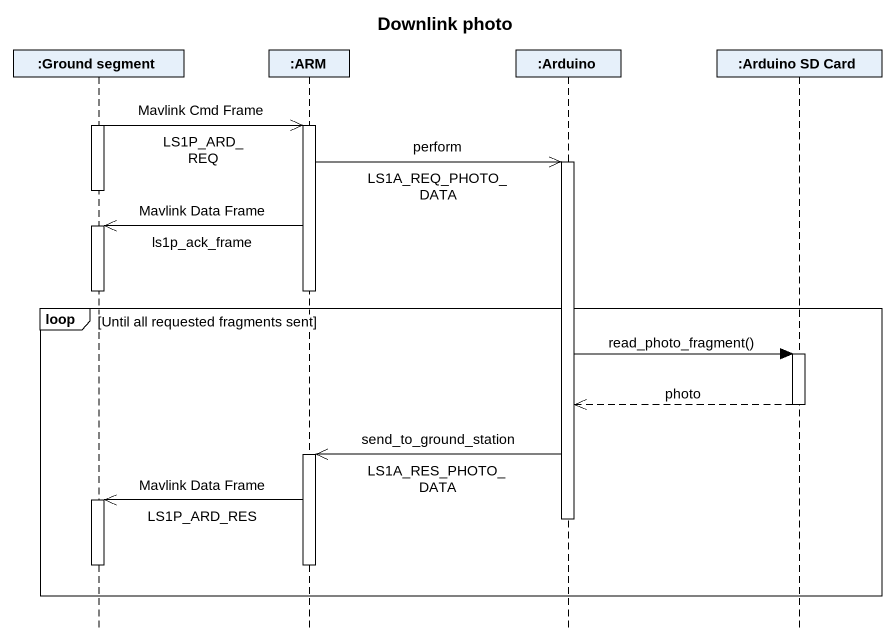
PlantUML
@startuml
title Downlink photo
hide footbox
participant ":Ground segment" as Ground_segment
participant ":ARM" as ARM
participant ":Arduino" as Arduino
participant ":Arduino SD Card" as Arduino_SD_Card

activate Ground_segment
Ground_segment ->> ARM : Mavlink Cmd Frame\nLS1P_ARD_REQ
activate ARM
ARM ->> Arduino : perform\nLS1A_REQ_PHOTO_DATA
activate Arduino
deactivate Ground_segment
ARM ->> Ground_segment : Mavlink Data Frame\nls1p_ack_frame
activate Ground_segment
deactivate Ground_segment
deactivate ARM
loop Until all requested fragments sent
  Arduino -> Arduino_SD_Card : read_photo_fragment()
  activate Arduino_SD_Card
  Arduino_SD_Card -->> Arduino : photo
  deactivate Arduino_SD_Card
  Arduino ->> ARM : send_to_ground_station\nLS1A_RES_PHOTO_DATA
  activate ARM
  ARM ->> Ground_segment : Mavlink Data Frame\nLS1P_ARD_RES
  activate Ground_segment
  deactivate Arduino
  deactivate Ground_segment
  deactivate ARM
end
@enduml
